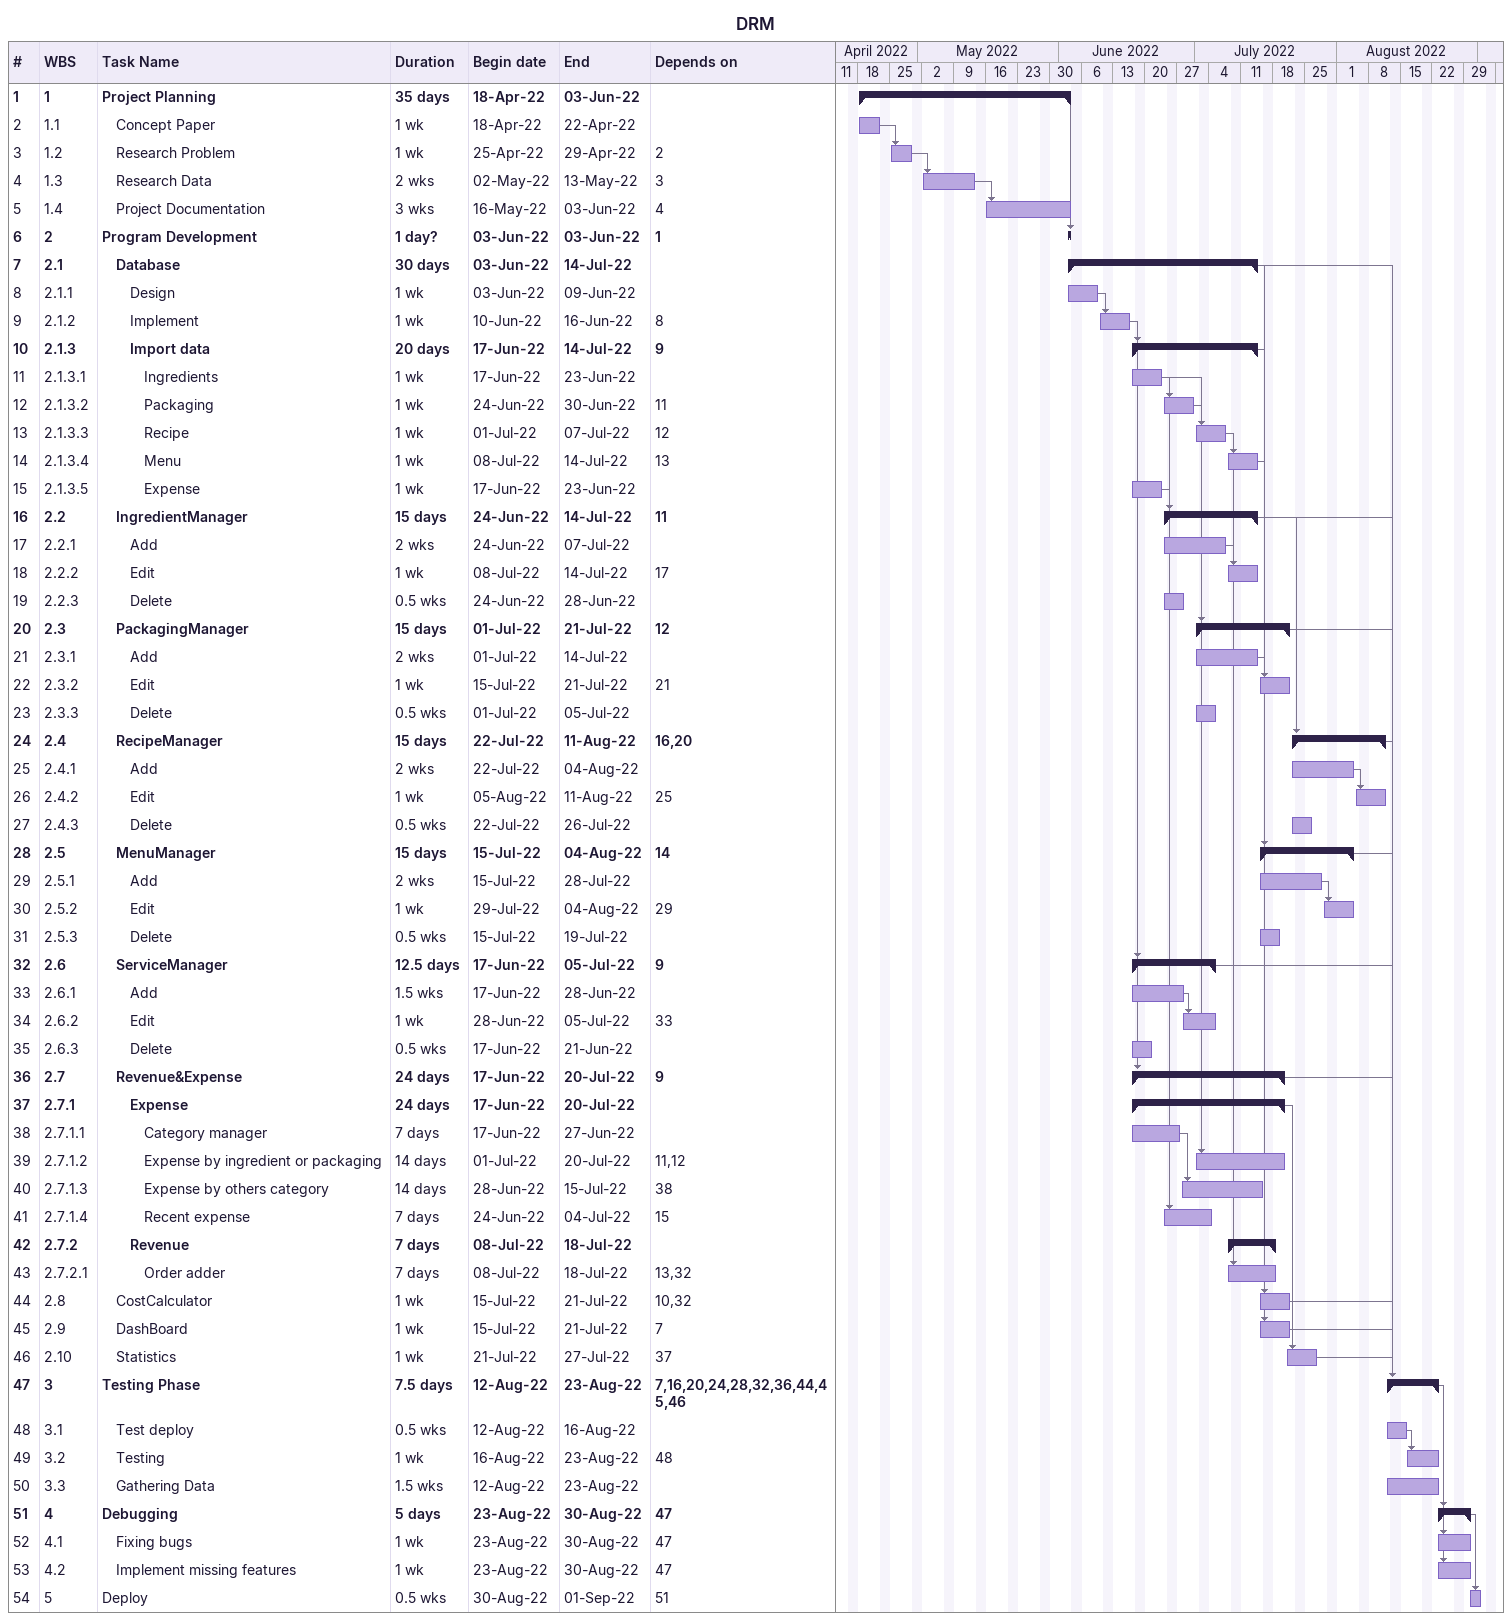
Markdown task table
DRM

| ID | WBS | Task | Duration | Start | Finish | Predecessors |
|---|---|---|---|---|---|---|
| 1 | 1 | **Project Planning** | 35d | 2022-04-18 | 2022-06-03 |  |
| 2 | 1.1 | Concept Paper | 1w | 2022-04-18 | 2022-04-22 |  |
| 3 | 1.2 | Research Problem | 1w | 2022-04-25 | 2022-04-29 | 2 |
| 4 | 1.3 | Research Data | 2w | 2022-05-02 | 2022-05-13 | 3 |
| 5 | 1.4 | Project Documentation | 3w | 2022-05-16 | 2022-06-03 | 4 |
| 6 | 2 | **Program Development** | 1d? | 2022-06-03 | 2022-06-03 | 1 |
| 7 | 2.1 | **Database** | 30d | 2022-06-03 | 2022-07-14 |  |
| 8 | 2.1.1 | Design | 1w | 2022-06-03 | 2022-06-09 |  |
| 9 | 2.1.2 | Implement | 1w | 2022-06-10 | 2022-06-16 | 8 |
| 10 | 2.1.3 | **Import data** | 20d | 2022-06-17 | 2022-07-14 | 9 |
| 11 | 2.1.3.1 | Ingredients | 1w | 2022-06-17 | 2022-06-23 |  |
| 12 | 2.1.3.2 | Packaging | 1w | 2022-06-24 | 2022-06-30 | 11 |
| 13 | 2.1.3.3 | Recipe | 1w | 2022-07-01 | 2022-07-07 | 12 |
| 14 | 2.1.3.4 | Menu | 1w | 2022-07-08 | 2022-07-14 | 13 |
| 15 | 2.1.3.5 | Expense | 1w | 2022-06-17 | 2022-06-23 |  |
| 16 | 2.2 | **IngredientManager** | 15d | 2022-06-24 | 2022-07-14 | 11 |
| 17 | 2.2.1 | Add | 2w | 2022-06-24 | 2022-07-07 |  |
| 18 | 2.2.2 | Edit | 1w | 2022-07-08 | 2022-07-14 | 17 |
| 19 | 2.2.3 | Delete | 0.5w | 2022-06-24 | 2022-06-28 |  |
| 20 | 2.3 | **PackagingManager** | 15d | 2022-07-01 | 2022-07-21 | 12 |
| 21 | 2.3.1 | Add | 2w | 2022-07-01 | 2022-07-14 |  |
| 22 | 2.3.2 | Edit | 1w | 2022-07-15 | 2022-07-21 | 21 |
| 23 | 2.3.3 | Delete | 0.5w | 2022-07-01 | 2022-07-05 |  |
| 24 | 2.4 | **RecipeManager** | 15d | 2022-07-22 | 2022-08-11 | 16, 20 |
| 25 | 2.4.1 | Add | 2w | 2022-07-22 | 2022-08-04 |  |
| 26 | 2.4.2 | Edit | 1w | 2022-08-05 | 2022-08-11 | 25 |
| 27 | 2.4.3 | Delete | 0.5w | 2022-07-22 | 2022-07-26 |  |
| 28 | 2.5 | **MenuManager** | 15d | 2022-07-15 | 2022-08-04 | 14 |
| 29 | 2.5.1 | Add | 2w | 2022-07-15 | 2022-07-28 |  |
| 30 | 2.5.2 | Edit | 1w | 2022-07-29 | 2022-08-04 | 29 |
| 31 | 2.5.3 | Delete | 0.5w | 2022-07-15 | 2022-07-19 |  |
| 32 | 2.6 | **ServiceManager** | 12.5d | 2022-06-17 | 2022-07-05 | 9 |
| 33 | 2.6.1 | Add | 1.5w | 2022-06-17 | 2022-06-28 |  |
| 34 | 2.6.2 | Edit | 1w | 2022-06-28 | 2022-07-05 | 33 |
| 35 | 2.6.3 | Delete | 0.5w | 2022-06-17 | 2022-06-21 |  |
| 36 | 2.7 | **Revenue&Expense** | 24d | 2022-06-17 | 2022-07-20 | 9 |
| 37 | 2.7.1 | **Expense** | 24d | 2022-06-17 | 2022-07-20 |  |
| 38 | 2.7.1.1 | Category manager | 7d | 2022-06-17 | 2022-06-27 |  |
| 39 | 2.7.1.2 | Expense by ingredient or packaging | 14d | 2022-07-01 | 2022-07-20 | 11, 12 |
| 40 | 2.7.1.3 | Expense by others category | 14d | 2022-06-28 | 2022-07-15 | 38 |
| 41 | 2.7.1.4 | Recent expense | 7d | 2022-06-24 | 2022-07-04 | 15 |
| 42 | 2.7.2 | **Revenue** | 7d | 2022-07-08 | 2022-07-18 |  |
| 43 | 2.7.2.1 | Order adder | 7d | 2022-07-08 | 2022-07-18 | 13, 32 |
| 44 | 2.8 | CostCalculator | 1w | 2022-07-15 | 2022-07-21 | 10, 32 |
| 45 | 2.9 | DashBoard | 1w | 2022-07-15 | 2022-07-21 | 7 |
| 46 | 2.10 | Statistics | 1w | 2022-07-21 | 2022-07-27 | 37 |
| 47 | 3 | **Testing Phase** | 7.5d | 2022-08-12 | 2022-08-23 | 7, 16, 20, 24, 28, 32, 36, 44, 45, 46 |
| 48 | 3.1 | Test deploy | 0.5w | 2022-08-12 | 2022-08-16 |  |
| 49 | 3.2 | Testing | 1w | 2022-08-16 | 2022-08-23 | 48 |
| 50 | 3.3 | Gathering Data | 1.5w | 2022-08-12 | 2022-08-23 |  |
| 51 | 4 | **Debugging** | 5d | 2022-08-23 | 2022-08-30 | 47 |
| 52 | 4.1 | Fixing bugs | 1w | 2022-08-23 | 2022-08-30 | 47 |
| 53 | 4.2 | Implement missing features | 1w | 2022-08-23 | 2022-08-30 | 47 |
| 54 | 5 | Deploy | 0.5w | 2022-08-30 | 2022-09-01 | 51 |
